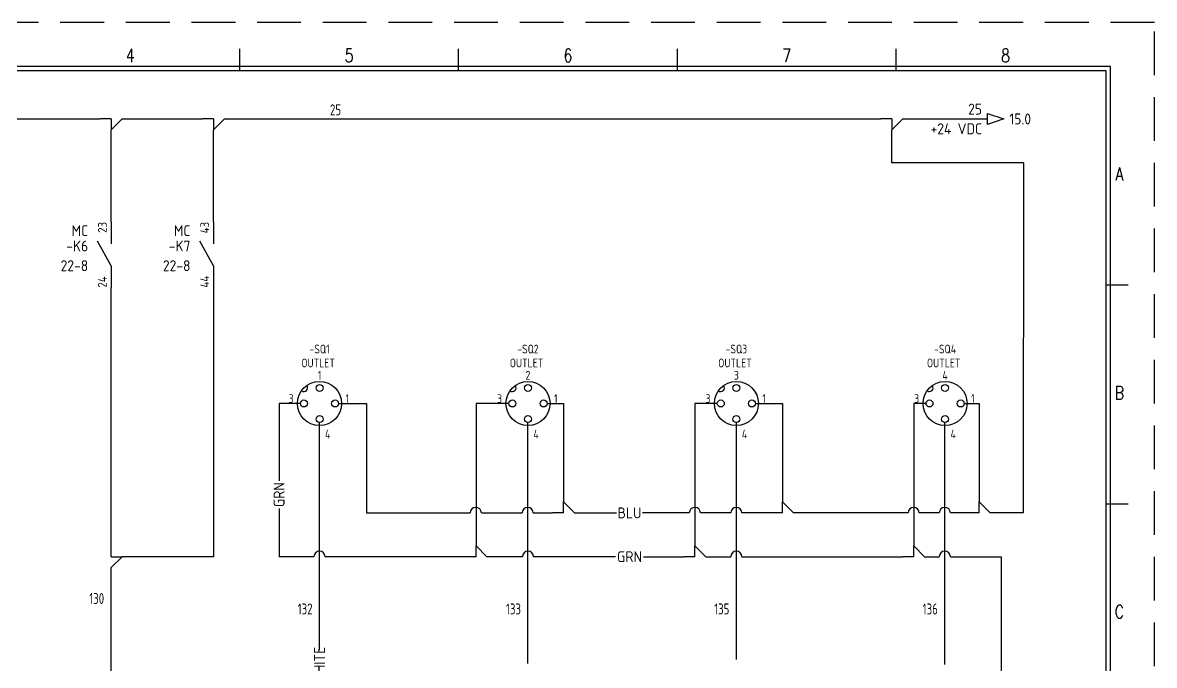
# Model space of a CAD drawing. Header units: millimetres. Extents: x 0 to 420, y 0 to 297.
# Drawn here: x 161.4 to 420, y 150.2 to 297 of the extents above; entities that cross this region are included whole.
import ezdxf
from ezdxf.enums import TextEntityAlignment as Align

# ---------------------------------------------------------------- set-up
doc = ezdxf.new("R2010")
doc.units = ezdxf.units.MM
doc.header["$LTSCALE"] = 10
doc.linetypes.add('DASHEDX2', pattern=[1.5, 1, -0.5])
doc.layers.get('0').update_dxf_attribs({"linetype": 'CONTINUOUS'})
for name, color, linetype in [('BLU_1.0mm^2', 5, 'CONTINUOUS'), ('BLU_1.5mm^2', 5, 'CONTINUOUS'), ('COMMENT', 4, 'CONTINUOUS'), ('DESC', 150, 'CONTINUOUS'), ('GRN_1.0mm^2', 3, 'CONTINUOUS'), ('GRN_2.5mm^2', 3, 'CONTINUOUS'), ('GRY_0.5mm^2', 9, 'CONTINUOUS'), ('LOC', 8, 'CONTINUOUS'), ('MISC', 7, 'CONTINUOUS'), ('RED_0.5mm^2', 1, 'CONTINUOUS'), ('SYMS', 7, 'CONTINUOUS'), ('TAGS', 150, 'CONTINUOUS'), ('TERMS', 123, 'CONTINUOUS'), ('WHT_0.5mm^2', 7, 'CONTINUOUS'), ('WIRENO', 72, 'CONTINUOUS'), ('WIREREF', 52, 'CONTINUOUS'), ('XREF', 7, 'CONTINUOUS'), ('XREFCHILD', 134, 'CONTINUOUS'), ('YEL_0.5mm^2', 2, 'CONTINUOUS'), ('ZUWAKU', 7, 'CONTINUOUS')]:
    doc.layers.add(name, color=color, linetype=linetype)
doc.styles.get("Standard").update_dxf_attribs({"font": 'romans', "width": 0.8, "bigfont": 'extfont'})
doc.styles.add('WD_IEC', font='isocp2.shx', dxfattribs={"width": 0.9, "height": 4, "bigfont": 'extfont2.shx'})

# ---------------------------------------------------------------- blocks, each defined once
blk = doc.blocks.new('HSQ1_PROXPLUG')
at = {"ltscale": 4}
for centre, radius in [((0, -0.19), 5.03), ((0, 3.37), 0.795), ((-3.56, -0.19), 0.795), ((3.56, -0.19), 0.795), ((0, -3.75), 0.795)]:
    blk.add_circle(centre, radius, dxfattribs=at)
blk.add_arc((-3.56, 3.37), 0.836, 229.7677, 40.2323, dxfattribs=at)
at = {"ltscale": 4, "style": 'WD_IEC'}
blk.add_attdef('TAG1', text='', height=2, dxfattribs=at).set_placement((0, 11.25), align=Align.CENTER)
for tag, p in [('DESC1', (-0.31, 9.06)), ('DESC2', (0, 6.25))]:
    blk.add_attdef(tag, text='', height=2, dxfattribs=at).set_placement(p, align=Align.MIDDLE_CENTER)
blk.add_attdef('TERM02', text='', height=1.5, dxfattribs=at).set_placement((-5.94, 0.94), align=Align.MIDDLE_RIGHT)
at = {"ltscale": 4, "style": 'WD_IEC', "flags": 1}
for tag in ['FAMILY', 'CAT', 'ASSYCODE', 'MFG']:
    blk.add_attdef(tag, (0, 0), '', height=0.01, dxfattribs=at)
at = {"ltscale": 4, "style": 'WD_IEC'}
for tag, p in [('TERM01', (5.94, 0.94)), ('TERM03', (1.25, -7.19))]:
    blk.add_attdef(tag, text='', height=1.5, dxfattribs=at).set_placement(p, align=Align.MIDDLE_LEFT)
at = {"style": 'WD_IEC', "flags": 1}
for tag, p in [('X4TERM02', (-4.35, -0.19)), ('X1TERM01', (4.35, -0.19)), ('X8TERM03', (0, -4.54))]:
    blk.add_attdef(tag, p, '', height=0.0025, dxfattribs=at)
blk = doc.blocks.new('VCR21')
for p, q in [((0, 7.5), (0, 2.5)), ((0, -2.5), (-3.125, 3.125)), ((0, -2.5), (0, -7.5))]:
    blk.add_line(p, q)
at = {"style": 'WD_IEC'}
for tag, p in [('INST', (-5.25, 7.75)), ('LOC', (-5.25, 4.25)), ('TAG2', (-5.25, 0.75)), ('XREF', (-5.25, -3.75)), ('DESC1', (-5.25, -7.6)), ('DESC2', (-5.25, -11.1)), ('DESC3', (-5.25, -14.6))]:
    blk.add_attdef(tag, text='', height=2.5, dxfattribs=at).set_placement(p, align=Align.RIGHT)
at = {"style": 'WD_IEC', "flags": 1}
for tag, p, height in [('X2TERM01', (0, 7.5), 0.32), ('X4LINK', (-2, 0), 0.32), ('X1LINK', (-0.5, 0), 0.32), ('CONTACT', (4, -3.5), 1), ('FAMILY', (4, -5), 1), ('X8TERM02', (0, -7.5), 0.32)]:
    blk.add_attdef(tag, p, '', height=height, dxfattribs=at)
at = {"style": 'WD_IEC'}
blk.add_attdef('TERM01', text='', height=2, rotation=90, dxfattribs=at).set_placement((-1, 7.5), align=Align.RIGHT)
blk.add_attdef('TERM02', (-1, -7.5), '', height=2, rotation=90, dxfattribs=at)
blk = doc.blocks.new('VT0_LGENERIC')
at = {"style": 'WD_IEC'}
blk.add_attdef('COLOR', text='', height=2.5, rotation=90, dxfattribs=at).set_placement((0, 0), align=Align.MIDDLE_CENTER)
at = {"style": 'WD_IEC', "flags": 1}
for tag, p, height in [('X2TERM01', (0, 4), 0.16), ('X2_TINY_DOT_DONT_REMOVE', (0, 4), 0.0001), ('X8TERM01', (0, -4), 0.16), ('X8_TINY_DOT_DONT_REMOVE', (0, -4), 0.0001)]:
    blk.add_attdef(tag, p, '', height=height, rotation=90, dxfattribs=at)
blk = doc.blocks.new('HT0_LGENERIC')
at = {"style": 'WD_IEC'}
blk.add_attdef('COLOR', text='', height=2.5, dxfattribs=at).set_placement((0, 0), align=Align.MIDDLE_CENTER)
at = {"style": 'WD_IEC', "flags": 1}
for tag, p, height in [('X4_TINY_DOT_DONT_REMOVE', (-2.5, 0), 0.002), ('X4TERM01', (-2.5, 0), 0.2), ('X1_TINY_DOT_DONT_REMOVE', (2.5, 0), 0.002), ('X1TERM01', (2.5, 0), 0.2)]:
    blk.add_attdef(tag, p, '', height=height, dxfattribs=at)
blk = doc.blocks.new('HA1S1')
blk.add_lwpolyline([(0, 1.25), (3.75, 0), (0, -1.25)], close=True)
at = {"style": 'WD_IEC'}
for tag, height, flags, p in [('WIRENO', 2.5, 8, (-1.25, 1)), ('SIGCODE', 1, 1, (5, 1.8))]:
    blk.add_attdef(tag, text='', height=height, dxfattribs=dict(at, flags=flags)).set_placement(p, align=Align.RIGHT)
at = {"style": 'WD_IEC', "flags": 1}
blk.add_attdef('X4TERM01', (0, 0), '', height=0.32, dxfattribs=at)
at = {"style": 'WD_IEC'}
blk.add_attdef('XREF', text='', height=2.5, dxfattribs=at).set_placement((5, 0), align=Align.MIDDLE_LEFT)
blk.add_attdef('DESC1', text='', height=2.5, dxfattribs=at).set_placement((-1.25, -1), align=Align.TOP_RIGHT)
blk = doc.blocks.new('WD_WNH')
at = {"linetype": 'Continuous', "style": 'WD_IEC', "width": 0.8}
blk.add_attdef('WIRENO', text='', height=2.5, dxfattribs=at).set_placement((0, 0.75), align=Align.CENTER)
at = {"style": 'WD_IEC', "flags": 1}
for tag, p in [('W08USER', (0, 0.375)), ('W04USER', (0, 0.875)), ('W05USER', (0, 0.75)), ('W09USER', (0, 0.25)), ('W03USER', (0, 1)), ('W06USER', (0, 0.625)), ('W07USER', (0, 0.5)), ('W02USER', (0, 1.125)), ('W01USER', (0, 1.25)), ('W10USER', (0, 0.125))]:
    blk.add_attdef(tag, text='', height=0.08, dxfattribs=at).set_placement(p, align=Align.CENTER)
blk = doc.blocks.new('WD_WNV')
at = {"linetype": 'Continuous', "style": 'WD_IEC', "width": 0.8}
blk.add_attdef('WIRENO', text='', height=2.5, dxfattribs=at).set_placement((-1.6, 0), align=Align.MIDDLE_RIGHT)
at = {"style": 'WD_IEC', "flags": 1}
for tag, p in [('W08USER', (-1, 0.375)), ('W04USER', (-1, 0.875)), ('W05USER', (-1, 0.75)), ('W09USER', (-1, 0.25)), ('W03USER', (-1, 1)), ('W06USER', (-1, 0.625)), ('W07USER', (-1, 0.5)), ('W02USER', (-1, 1.125)), ('W01USER', (-1, 1.25)), ('W10USER', (-1, 0.125))]:
    blk.add_attdef(tag, text='', height=0.08, dxfattribs=at).set_placement(p, align=Align.CENTER)
blk = doc.blocks.new('JIS_border_a3(L)')
at = {"layer": 'ZUWAKU', "color": 5, "linetype": 'DASHEDX2'}
for p, q in [((420, 297), (0, 297)), ((420, 0), (420, 297))]:
    blk.add_line(p, q, dxfattribs=at)
at = {"layer": 'ZUWAKU'}
for p, q in [((211, 286), (211, 291)), ((261, 286), (261, 291)), ((311, 286), (311, 291)), ((361, 286), (361, 291)), ((414, 237), (409, 237)), ((414, 187), (409, 187))]:
    blk.add_line(p, q, dxfattribs=at)
at = {"layer": 'ZUWAKU', "color": 5}
for p, q in [((410, 287), (10, 287)), ((409, 286), (11, 286)), ((409, 11), (409, 286)), ((410, 10), (410, 287))]:
    blk.add_line(p, q, dxfattribs=at)
at = {"layer": 'COMMENT', "width": 0.8}
for s, p in [('4', (186, 289.5)), ('5', (236, 289.5)), ('6', (286, 289.5)), ('7', (336, 289.5)), ('8', (386, 289.5)), ('A', (412, 262.43)), ('B', (412, 212.43)), ('C', (412, 162.43))]:
    blk.add_text(s, height=3, dxfattribs=at).set_placement(p, align=Align.MIDDLE)
blk = doc.blocks.new('HT0_184')
at = {"layer": 'BLU_1.0mm^2'}
for p, q in [((0, 0), (-2.5, 0)), ((0, 0), (0, -2.5)), ((0, -2.5), (2.5, 0))]:
    blk.add_line(p, q, dxfattribs=at)
at = {"layer": 'BLU_1.0mm^2', "style": 'WD_IEC', "flags": 1}
for tag, p in [('X4TERM01', (-2.5, 0)), ('X1TERM01', (2.5, 0)), ('X8TERM01', (0, -2.5)), ('WDWSEQ', (1.53, -1.26))]:
    blk.add_attdef(tag, p, '', height=0.4, dxfattribs=at)
blk = doc.blocks.new('HT0_812')
at = {"layer": 'BLU_1.5mm^2'}
for p, q in [((0, 0), (0, 2.5)), ((0, 0), (2.5, 0)), ((2.5, 0), (0, -2.5))]:
    blk.add_line(p, q, dxfattribs=at)
at = {"layer": 'BLU_1.5mm^2', "style": 'WD_IEC', "flags": 1}
for tag, p in [('X2TERM01', (0, 2.5)), ('WDWSEQ', (1.92, 1.22)), ('X1TERM01', (2.5, 0)), ('X8TERM01', (0, -2.5))]:
    blk.add_attdef(tag, p, '', height=0.4, dxfattribs=at)
blk = doc.blocks.new('HT0_124')
at = {"layer": 'GRN_1.0mm^2'}
for p, q in [((0, 0), (-2.5, 0)), ((0, 0), (0, 2.5)), ((0, 2.5), (2.5, 0))]:
    blk.add_line(p, q, dxfattribs=at)
at = {"layer": 'GRN_1.0mm^2', "style": 'WD_IEC', "flags": 1}
for tag, p in [('X2TERM01', (0, 2.5)), ('X4TERM01', (-2.5, 0)), ('WDWSEQ', (1.6, 1.48)), ('X1TERM01', (2.5, 0))]:
    blk.add_attdef(tag, p, '', height=0.4, dxfattribs=at)
blk = doc.blocks.new('VT0_124')
for p, q in [((0, 0), (-2.5, 0)), ((0, 0), (0, 2.5)), ((0, 2.5), (2.5, 0))]:
    blk.add_line(p, q)
at = {"style": 'WD_IEC', "flags": 1}
for tag, p in [('X2TERM01', (0, 2.5)), ('X4TERM01', (-2.5, 0)), ('WDWSEQ', (1.6, 1.48)), ('X1TERM01', (2.5, 0))]:
    blk.add_attdef(tag, p, '', height=0.4, dxfattribs=at)

msp = doc.modelspace()

# ---------------------------------------------------------------- linework, layer by layer
at = {"layer": 'BLU_1.0mm^2', "ltscale": 4}
for p, q in [((136.49, 275), (179.12, 275)), ((184.12, 275), (202.49, 275)), ((207.49, 275), (357.5, 275)), ((362.5, 275), (381.87, 275)), ((360, 265), (360, 272.5)), ((390.06, 265), (360, 265)), ((390.06, 265), (390, 185)), ((233.6, 210), (240, 210)), ((240, 210), (240, 185)), ((281.22, 210), (284.99, 210)), ((328.85, 210), (335.03, 210)), ((376.53, 210), (379.99, 210)), ((240, 185), (263.67, 185)), ((266.21, 185), (275.54, 185)), ((278.08, 185), (282.49, 185)), ((287.49, 185), (297.07, 185)), ((313.73, 185), (303.07, 185)), ((323.22, 185), (316.27, 185)), ((332.53, 185), (325.76, 185)), ((363.73, 185), (337.53, 185)), ((370.85, 185), (366.27, 185)), ((377.49, 185), (373.39, 185)), ((390, 185), (382.49, 185))]:
    msp.add_line(p, q, dxfattribs=at)
at = {"layer": 'BLU_1.0mm^2'}
for p, q in [((181.62, 251.47), (181.62, 272.5)), ((204.99, 251.47), (204.99, 272.5)), ((284.99, 210), (284.99, 187.5)), ((335.03, 210), (335.03, 187.5)), ((379.99, 210), (379.99, 187.5)), ((284.99, 185), (284.8, 185)), ((335.03, 185), (334.56, 185)), ((379.99, 185), (379.46, 185))]:
    msp.add_line(p, q, dxfattribs=at)
at = {"layer": 'BLU_1.0mm^2', "ltscale": 4}
for centre in [(264.94, 185), (276.81, 185), (315, 185), (324.49, 185), (365, 185), (372.12, 185)]:
    msp.add_arc(centre, 1.27, 0, 180, dxfattribs=at)
at = {"layer": 'BLU_1.5mm^2'}
for p, q in [((181.62, 177.5), (181.62, 236.47)), ((181.62, 125.02), (181.62, 172.5))]:
    msp.add_line(p, q, dxfattribs=at)
at = {"layer": 'BLU_1.5mm^2', "ltscale": 4}
for p, q in [((204.99, 236.47), (204.99, 175)), ((204.99, 175), (184.12, 175))]:
    msp.add_line(p, q, dxfattribs=at)
at = {"layer": 'GRN_2.5mm^2', "ltscale": 4}
for p, q in [((220, 210), (220, 192.36)), ((224.89, 210), (220, 210)), ((265, 210), (265, 177.5)), ((272.52, 210), (265, 210)), ((315, 210), (315, 177.5)), ((320.14, 210), (315, 210)), ((365, 210), (365, 177.5)), ((367.83, 210), (365, 210)), ((220, 185.98), (220, 175)), ((227.97, 175), (220, 175)), ((262.5, 175), (230.51, 175)), ((275.6, 175), (267.5, 175)), ((296.88, 175), (278.14, 175)), ((303.26, 175), (312.5, 175)), ((317.5, 175), (323.22, 175)), ((325.76, 175), (362.5, 175)), ((367.5, 175), (370.85, 175)), ((373.39, 175), (385.01, 175)), ((385.01, 175), (384.98, 62.5))]:
    msp.add_line(p, q, dxfattribs=at)
for centre in [(229.24, 175), (276.87, 175), (324.49, 175), (372.12, 175)]:
    msp.add_arc(centre, 1.27, 0, 180, dxfattribs=at)
at = {"layer": 'GRY_0.5mm^2', "ltscale": 4}
msp.add_line((372.12, 150.34), (372.12, 205.65), dxfattribs=at)
at = {"layer": 'RED_0.5mm^2', "ltscale": 4}
msp.add_line((276.87, 150.62), (276.87, 205.65), dxfattribs=at)
at = {"layer": 'WHT_0.5mm^2', "ltscale": 4}
msp.add_line((229.24, 153.64), (229.24, 205.65), dxfattribs=at)
at = {"layer": 'YEL_0.5mm^2', "ltscale": 4}
msp.add_line((324.49, 151.54), (324.49, 205.65), dxfattribs=at)

# ---------------------------------------------------------------- block references
msp.add_blockref('JIS_border_a3(L)', (0, 0))
at = {"layer": 'BLU_1.0mm^2'}
for name, p in [('HT0_184', (181.62, 275)), ('HT0_184', (204.99, 275)), ('HT0_184', (360, 275)), ('VT0_124', (284.99, 185)), ('VT0_124', (335.03, 185)), ('VT0_124', (379.99, 185))]:
    msp.add_blockref(name, p, dxfattribs=at)
at = {"layer": 'BLU_1.5mm^2'}
msp.add_blockref('HT0_812', (181.62, 175), dxfattribs=at)
at = {"layer": 'GRN_2.5mm^2'}
for p in [(265, 175), (315, 175), (365, 175)]:
    msp.add_blockref('HT0_124', p, dxfattribs=at)
at = {"layer": 'SYMS', "ltscale": 4}
ref = msp.add_blockref('HA1S1', (381.87, 275), dxfattribs=at)
ref.add_attrib('WIRENO', '25', dxfattribs={"layer": 'WIREREF', "height": 2.5, "style": 'WD_IEC', "flags": 8}).set_placement((380.62, 276), align=Align.RIGHT)
ref.add_attrib('DESC1', '+24 VDC', dxfattribs={"layer": 'DESC', "height": 2.5, "style": 'WD_IEC'}).set_placement((380.62, 274), align=Align.TOP_RIGHT)
ref.add_attrib('XREF', '15.0', dxfattribs={"layer": 'XREF', "height": 2.5, "style": 'WD_IEC'}).set_placement((386.87, 275), align=Align.MIDDLE_LEFT)
ref = msp.add_blockref('VCR21', (181.62, 243.97), dxfattribs=at)
ref.add_attrib('TAG2', '-K6', dxfattribs={"layer": 'TAGS', "height": 2.5, "style": 'WD_IEC'}).set_placement((176.37, 244.72), align=Align.RIGHT)
ref.add_attrib('LOC', 'MC', dxfattribs={"layer": 'LOC', "height": 2.5, "style": 'WD_IEC'}).set_placement((176.37, 248.22), align=Align.RIGHT)
ref.add_attrib('XREF', '22-8', dxfattribs={"layer": 'XREFCHILD', "height": 2.5, "style": 'WD_IEC'}).set_placement((176.37, 240.22), align=Align.RIGHT)
ref.add_attrib('TERM01', '23', dxfattribs={"layer": 'TERMS', "height": 2, "rotation": 90, "style": 'WD_IEC'}).set_placement((180.62, 251.47), align=Align.RIGHT)
ref.add_attrib('TERM02', '24', (180.62, 236.47), dxfattribs={"layer": 'TERMS', "height": 2, "rotation": 90, "style": 'WD_IEC'})
ref = msp.add_blockref('VCR21', (204.99, 243.97), dxfattribs=at)
ref.add_attrib('TAG2', '-K7', dxfattribs={"layer": 'TAGS', "height": 2.5, "style": 'WD_IEC'}).set_placement((199.74, 244.72), align=Align.RIGHT)
ref.add_attrib('LOC', 'MC', dxfattribs={"layer": 'LOC', "height": 2.5, "style": 'WD_IEC'}).set_placement((199.74, 248.22), align=Align.RIGHT)
ref.add_attrib('XREF', '22-8', dxfattribs={"layer": 'XREFCHILD', "height": 2.5, "style": 'WD_IEC'}).set_placement((199.74, 240.22), align=Align.RIGHT)
ref.add_attrib('TERM01', '43', dxfattribs={"layer": 'TERMS', "height": 2, "rotation": 90, "style": 'WD_IEC'}).set_placement((203.99, 251.47), align=Align.RIGHT)
ref.add_attrib('TERM02', '44', (203.99, 236.47), dxfattribs={"layer": 'TERMS', "height": 2, "rotation": 90, "style": 'WD_IEC'})
ref = msp.add_blockref('HSQ1_PROXPLUG', (229.24, 210.19), dxfattribs=at)
ref.add_attrib('TAG1', '-SQ1', dxfattribs={"layer": 'TAGS', "ltscale": 4, "height": 2, "style": 'WD_IEC', "width": 0.9}).set_placement((229.24, 221.44), align=Align.CENTER)
ref.add_attrib('TERM03', '4', dxfattribs={"layer": 'TERMS', "ltscale": 4, "height": 2, "style": 'WD_IEC', "width": 0.9}).set_placement((230.49, 203), align=Align.MIDDLE_LEFT)
ref.add_attrib('DESC2', '1', dxfattribs={"layer": 'DESC', "ltscale": 4, "height": 2, "style": 'WD_IEC', "width": 0.9}).set_placement((229.24, 216.44), align=Align.MIDDLE_CENTER)
ref.add_attrib('TERM02', '3', dxfattribs={"layer": 'TERMS', "ltscale": 4, "height": 2, "style": 'WD_IEC', "width": 0.9}).set_placement((223.31, 211.12), align=Align.MIDDLE_RIGHT)
ref.add_attrib('DESC1', 'OUTLET', dxfattribs={"layer": 'DESC', "ltscale": 4, "height": 2, "style": 'WD_IEC', "width": 0.9}).set_placement((228.93, 219.25), align=Align.MIDDLE_CENTER)
ref.add_attrib('TERM01', '1', dxfattribs={"layer": 'TERMS', "ltscale": 4, "height": 2, "style": 'WD_IEC', "width": 0.9}).set_placement((235.18, 211.12), align=Align.MIDDLE_LEFT)
ref = msp.add_blockref('HSQ1_PROXPLUG', (276.87, 210.19), dxfattribs=at)
ref.add_attrib('TAG1', '-SQ2', dxfattribs={"layer": 'TAGS', "ltscale": 4, "height": 2, "style": 'WD_IEC', "width": 0.9}).set_placement((276.87, 221.44), align=Align.CENTER)
ref.add_attrib('TERM03', '4', dxfattribs={"layer": 'TERMS', "ltscale": 4, "height": 2, "style": 'WD_IEC', "width": 0.9}).set_placement((278.12, 203), align=Align.MIDDLE_LEFT)
ref.add_attrib('DESC2', '2', dxfattribs={"layer": 'DESC', "ltscale": 4, "height": 2, "style": 'WD_IEC', "width": 0.9}).set_placement((276.87, 216.44), align=Align.MIDDLE_CENTER)
ref.add_attrib('TERM02', '3', dxfattribs={"layer": 'TERMS', "ltscale": 4, "height": 2, "style": 'WD_IEC', "width": 0.9}).set_placement((270.93, 211.12), align=Align.MIDDLE_RIGHT)
ref.add_attrib('DESC1', 'OUTLET', dxfattribs={"layer": 'DESC', "ltscale": 4, "height": 2, "style": 'WD_IEC', "width": 0.9}).set_placement((276.56, 219.25), align=Align.MIDDLE_CENTER)
ref.add_attrib('TERM01', '1', dxfattribs={"layer": 'TERMS', "ltscale": 4, "height": 2, "style": 'WD_IEC', "width": 0.9}).set_placement((282.81, 211.12), align=Align.MIDDLE_LEFT)
ref = msp.add_blockref('HSQ1_PROXPLUG', (324.49, 210.19), dxfattribs=at)
ref.add_attrib('TAG1', '-SQ3', dxfattribs={"layer": 'TAGS', "ltscale": 4, "height": 2, "style": 'WD_IEC', "width": 0.9}).set_placement((324.49, 221.44), align=Align.CENTER)
ref.add_attrib('TERM03', '4', dxfattribs={"layer": 'TERMS', "ltscale": 4, "height": 2, "style": 'WD_IEC', "width": 0.9}).set_placement((325.74, 203), align=Align.MIDDLE_LEFT)
ref.add_attrib('DESC2', '3', dxfattribs={"layer": 'DESC', "ltscale": 4, "height": 2, "style": 'WD_IEC', "width": 0.9}).set_placement((324.49, 216.44), align=Align.MIDDLE_CENTER)
ref.add_attrib('TERM02', '3', dxfattribs={"layer": 'TERMS', "ltscale": 4, "height": 2, "style": 'WD_IEC', "width": 0.9}).set_placement((318.56, 211.12), align=Align.MIDDLE_RIGHT)
ref.add_attrib('DESC1', 'OUTLET', dxfattribs={"layer": 'DESC', "ltscale": 4, "height": 2, "style": 'WD_IEC', "width": 0.9}).set_placement((324.18, 219.25), align=Align.MIDDLE_CENTER)
ref.add_attrib('TERM01', '1', dxfattribs={"layer": 'TERMS', "ltscale": 4, "height": 2, "style": 'WD_IEC', "width": 0.9}).set_placement((330.43, 211.12), align=Align.MIDDLE_LEFT)
ref = msp.add_blockref('HSQ1_PROXPLUG', (372.18, 210.19), dxfattribs=at)
ref.add_attrib('TAG1', '-SQ4', dxfattribs={"layer": 'TAGS', "ltscale": 4, "height": 2, "style": 'WD_IEC', "width": 0.9}).set_placement((372.18, 221.44), align=Align.CENTER)
ref.add_attrib('TERM03', '4', dxfattribs={"layer": 'TERMS', "ltscale": 4, "height": 2, "style": 'WD_IEC', "width": 0.9}).set_placement((373.43, 203), align=Align.MIDDLE_LEFT)
ref.add_attrib('DESC2', '4', dxfattribs={"layer": 'DESC', "ltscale": 4, "height": 2, "style": 'WD_IEC', "width": 0.9}).set_placement((372.18, 216.44), align=Align.MIDDLE_CENTER)
ref.add_attrib('TERM02', '3', dxfattribs={"layer": 'TERMS', "ltscale": 4, "height": 2, "style": 'WD_IEC', "width": 0.9}).set_placement((366.24, 211.12), align=Align.MIDDLE_RIGHT)
ref.add_attrib('DESC1', 'OUTLET', dxfattribs={"layer": 'DESC', "ltscale": 4, "height": 2, "style": 'WD_IEC', "width": 0.9}).set_placement((371.87, 219.25), align=Align.MIDDLE_CENTER)
ref.add_attrib('TERM01', '1', dxfattribs={"layer": 'TERMS', "ltscale": 4, "height": 2, "style": 'WD_IEC', "width": 0.9}).set_placement((378.12, 211.12), align=Align.MIDDLE_LEFT)
ref = msp.add_blockref('VT0_LGENERIC', (220, 189.17), dxfattribs=at)
ref.add_attrib('COLOR', 'GRN', dxfattribs={"layer": 'MISC', "height": 2.5, "rotation": 90, "style": 'WD_IEC'}).set_placement((220, 189.17), align=Align.MIDDLE_CENTER)
ref = msp.add_blockref('HT0_LGENERIC', (300.07, 185), dxfattribs=at)
ref.add_attrib('COLOR', 'BLU', dxfattribs={"layer": 'MISC', "height": 2.5, "style": 'WD_IEC'}).set_placement((300.07, 185), align=Align.MIDDLE_CENTER)
ref = msp.add_blockref('HT0_LGENERIC', (300.07, 175), dxfattribs=at)
ref.add_attrib('COLOR', 'GRN', dxfattribs={"layer": 'MISC', "height": 2.5, "style": 'WD_IEC'}).set_placement((300.07, 175), align=Align.MIDDLE_CENTER)
ref = msp.add_blockref('VT0_LGENERIC', (229.24, 150.14), dxfattribs=at)
ref.add_attrib('COLOR', 'WHITE', dxfattribs={"layer": 'MISC', "height": 2.5, "rotation": 90, "style": 'WD_IEC'}).set_placement((229.24, 150.14), align=Align.MIDDLE_CENTER)
at = {"layer": 'WIRENO', "ltscale": 4}
ref = msp.add_blockref('WD_WNH', (232.95, 275), dxfattribs=dict(at, xscale=-1, rotation=180))
ref.add_attrib('WIRENO', '25', dxfattribs={"linetype": 'Continuous', "height": 2.5, "style": 'WD_IEC', "width": 0.8}).set_placement((232.89, 275.83), align=Align.CENTER)
ref = msp.add_blockref('WD_WNV', (181.62, 165.44), dxfattribs=at)
ref.add_attrib('WIRENO', '130', dxfattribs={"linetype": 'Continuous', "height": 2.5, "style": 'WD_IEC', "width": 0.8}).set_placement((180.02, 165.44), align=Align.MIDDLE_RIGHT)
ref = msp.add_blockref('WD_WNV', (229.24, 163.06), dxfattribs=at)
ref.add_attrib('WIRENO', '132', dxfattribs={"linetype": 'Continuous', "height": 2.5, "style": 'WD_IEC', "width": 0.8}).set_placement((227.64, 163.06), align=Align.MIDDLE_RIGHT)
ref = msp.add_blockref('WD_WNV', (276.87, 163.06), dxfattribs=at)
ref.add_attrib('WIRENO', '133', dxfattribs={"linetype": 'Continuous', "height": 2.5, "style": 'WD_IEC', "width": 0.8}).set_placement((275.27, 163.06), align=Align.MIDDLE_RIGHT)
ref = msp.add_blockref('WD_WNV', (324.49, 163.06), dxfattribs=at)
ref.add_attrib('WIRENO', '135', dxfattribs={"linetype": 'Continuous', "height": 2.5, "style": 'WD_IEC', "width": 0.8}).set_placement((322.89, 163.06), align=Align.MIDDLE_RIGHT)
ref = msp.add_blockref('WD_WNV', (372.12, 163.06), dxfattribs=at)
ref.add_attrib('WIRENO', '136', dxfattribs={"linetype": 'Continuous', "height": 2.5, "style": 'WD_IEC', "width": 0.8}).set_placement((370.52, 163.06), align=Align.MIDDLE_RIGHT)

doc.saveas('drawing.dxf')
